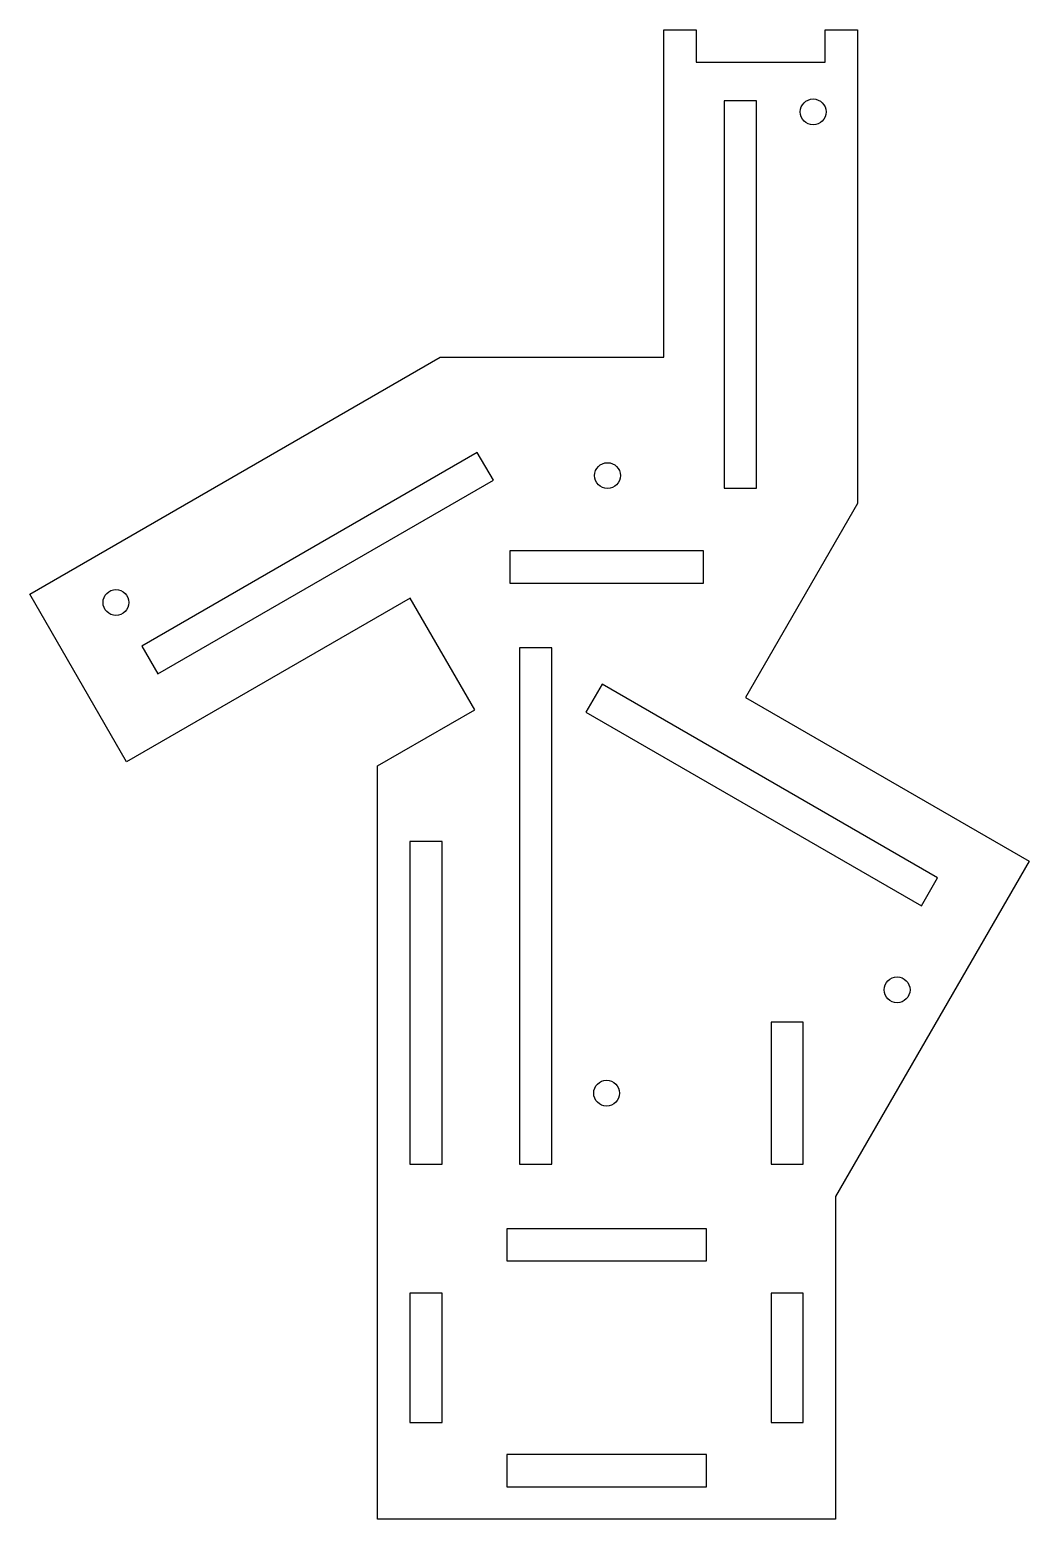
# Model space of a CAD drawing. Header units: millimetres. Extents: x -89 to 65, y -150 to 81.
import ezdxf

# ---------------------------------------------------------------- set-up
doc = ezdxf.new("R2010")
doc.units = ezdxf.units.MM
doc.layers.get('0').update_dxf_attribs({"linetype": 'CONTINUOUS'})

msp = doc.modelspace()

# ---------------------------------------------------------------- linework, layer by layer
for points in [[(13.88, 80.72), (13.88, 75.72), (33.88, 75.72), (33.88, 80.72), (38.88, 80.72), (38.88, 7.34), (21.54, -22.69), (65.47, -48.05), (35.47, -100), (35.47, -150), (-35.47, -150), (-35.47, -33.32), (-20.42, -24.63), (-30.42, -7.31), (-74.35, -32.67), (-89.35, -6.69), (-25.8, 30), (8.88, 30), (8.88, 80.72)], [(18.23, 9.72), (23.23, 9.72), (23.23, 69.72), (18.23, 69.72)], [(-69.49, -19.07), (-17.53, 10.93), (-20.03, 15.26), (-71.99, -14.74)], [(-15, 0), (-15, -5), (15, -5), (15, 0)], [(-8.47, -95), (-8.47, -15), (-13.47, -15), (-13.47, -95)], [(51.26, -50.65), (-0.7, -20.65), (-3.2, -24.98), (48.76, -54.98)], [(-30.47, -95), (-25.47, -95), (-25.47, -45), (-30.47, -45)], [(25.47, -73), (25.47, -95), (30.47, -95), (30.47, -73)], [(15.47, -110), (15.47, -105), (-15.47, -105), (-15.47, -110)], [(-30.47, -135), (-25.47, -135), (-25.47, -115), (-30.47, -115)], [(25.47, -135), (30.47, -135), (30.47, -115), (25.47, -115)], [(15.47, -145), (15.47, -140), (-15.47, -140), (-15.47, -145)]]:
    msp.add_lwpolyline(points, close=True)
for centre in [(32, 68), (0.14, 11.66), (-76, -8), (45, -68), (0, -84)]:
    msp.add_circle(centre, 2)

doc.saveas('drawing.dxf')
